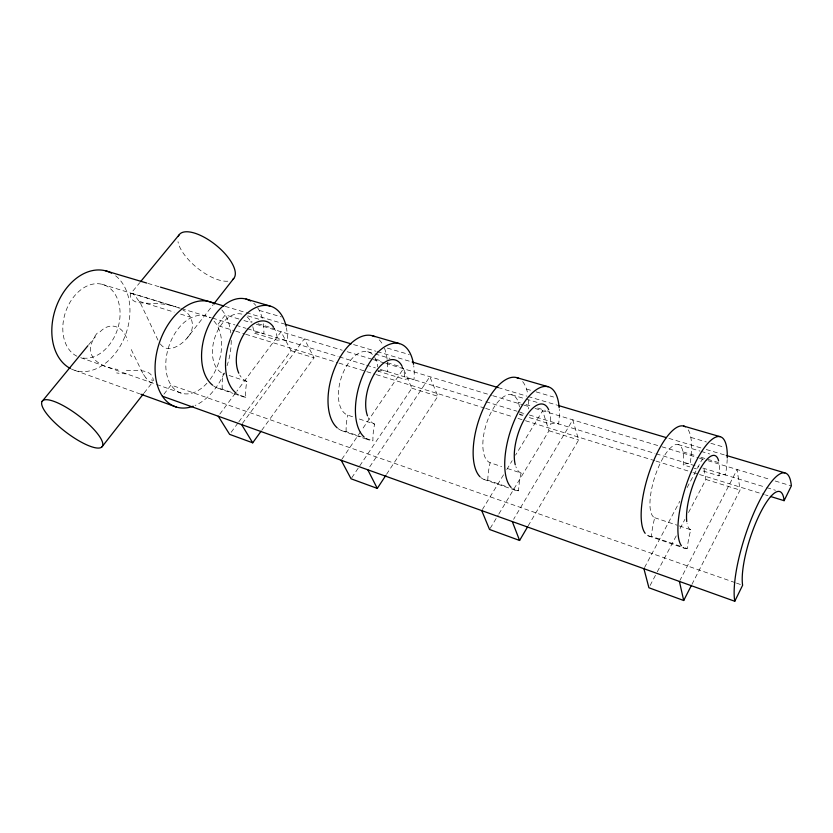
<?xml version="1.0" encoding="UTF-8"?>
<svg xmlns="http://www.w3.org/2000/svg" width="833" height="833" viewBox="0 0 833 833"><rect width="100%" height="100%" fill="white"/><g stroke="black" fill="none" stroke-linecap="round" stroke-linejoin="round"><path stroke-width="0.62" stroke-dasharray="4.17 3.12" d="M691.931 584.391L740.068 490.064L737.132 469.51L680.009 580.268M650.104 585.484L656.706 572.948M657.31 571.802L677.114 534.182M680.113 528.486L684.913 519.365M688.516 512.524L705.915 479.464L703.895 467.948M644.534 567.565L679.811 501.279M687.121 487.565L702.323 458.993L702.771 461.555M528.122 525.946L578.654 439.959L572.781 419.863L513.607 519.313M490.21 528.351L498.217 515.044M498.884 513.93L548.978 430.755L542.616 410.752L515.554 455.13M482.401 509.494L504.048 473.987M506.756 469.552L512.17 460.68M386.554 474.3L437.877 396.269L429.828 376.683L368.498 468.698M351.786 477.726L359.023 466.938M359.752 465.855L411.856 388.188L403.443 368.717L361.46 430.453M341.915 459.191L360.731 431.515M261.791 430.224L314.02 357.826L304.357 338.781L242.351 423.528M231.157 432.275L238.071 422.862M238.832 421.821L291.019 350.683L281.075 331.753L236.864 391.187M187.883 337.094C195.474 328.952 193.308 314.853 182.989 310.074M219.797 414.126L236.083 392.228M163.945 394.165L171.015 385.023L735.258 582.673M144.151 392.947L152.887 381.785C150.388 384.211 147.462 379.598 145.942 377.943M160.321 343.956C167.516 354.046 181.021 345.445 186.936 338.26L213.102 304.836M88.735 344.706L95.274 336.74C91.182 341.79 88.871 349.069 91.786 355.243A27.02 18.857 -1.9 0 0 95.243 360.127C101.282 365.989 109.789 368.248 117.89 369.467M179.043 308.064C166.527 302.598 152.699 303.93 139.455 302.723C135.071 302.702 128.553 298.62 130.708 293.664L139.705 282.731M186.936 338.26L187.415 337.677M130.708 293.664L132.343 293.539L134.696 295.278L140.517 303.337L158.208 340.624M100.095 331.805C110.851 320.559 124.304 327.025 127.491 340.957M126.397 370.269C135.133 371.445 151.2 367.551 153.262 379.692M259.219 310.407L281.419 316.936M387.345 348.1L409.274 354.556M526.529 389.053L532.266 390.75M536.108 391.874L553.57 397.018M690.838 437.398L706.415 441.99M710.903 443.302L724.481 447.3M147.972 283.418L159.186 286.76M225.191 306.398L245.141 312.323M246.381 312.698L283.772 323.818M353.577 344.581L376.006 351.255M377.255 351.63L410.908 361.637M498.155 387.595L526.82 396.123M528.07 396.498L556.736 405.025M668.909 438.387L701.324 448.029M706.301 449.518L726.251 455.453M247.828 315.894L260.948 319.82M367.634 351.713L373.819 353.567M375.058 353.931L389.906 358.367M511.608 394.759L524.863 398.715M526.071 399.08L539.326 403.037M678.041 444.51L699.907 451.049M701.126 451.413L709.622 453.954M250.743 321.538L252.212 321.986M258.095 323.756L274.453 328.691M375.621 359.19L382.305 361.21M387.345 362.73L402.62 367.332M518.334 402.224L520.25 402.797M526.008 404.536L529.861 405.702M537.618 408.035L545.428 410.388M547.396 410.981L549.353 411.575A36.173 15.233 -72.3 0 1 550.603 424.132A48.272 19.721 -71.8 0 1 558.631 424.018A54.28 22.866 -72.3 0 0 559.266 409.347M682.998 451.871L696.367 455.901M700.865 457.255L705.374 458.619M707.634 459.295L719.014 462.731A39.036 11.912 -72.2 0 1 718.921 475.83A51.969 15.348 -71.9 0 1 725.397 475.039A58.581 17.878 -72.2 0 0 727.199 459.577M238.956 319.029L225.274 314.895L217.132 325.411L234.542 330.795M243.934 320.528L251.399 322.788M256.377 324.287L342.217 350.214M347.194 351.724L372.08 359.242M373.319 359.617L384.523 363.001M385.762 363.375L491.512 395.321M492.761 395.696L522.614 404.713M523.863 405.088L530.08 406.962M535.057 408.472L660.715 446.426M661.964 446.8L698.044 457.702M699.283 458.077L706.748 460.337M707.998 460.711L770.202 479.496M775.179 481.005L791.35 485.889M131.937 293.403L173.837 306.221M102.022 284.272L180.251 308.21M181.49 308.585L211.301 317.706M212.54 318.081L234.906 324.922M236.156 325.307L246.089 328.348M247.339 328.723L338.042 356.472M339.291 356.857L365.385 364.844M366.624 365.218L375.329 367.884M380.296 369.404L484.681 401.329M485.92 401.714L516.991 411.21M518.23 411.596L524.446 413.491M529.413 415.011L654.915 453.412M656.165 453.787L698.772 466.897M702.833 468.052L765.517 487.243M766.756 487.617L775.45 490.283M252.774 326.63A31.154 19.451 -72.6 0 1 253.857 333.002L277.441 340.239A42.254 25.042 -71.7 0 1 287.323 341.02A47.335 28.801 -72.5 0 0 286.406 327.723M378.005 370.237A33.247 17.941 -72.4 0 1 378.036 371.133L404.869 379.379A45.065 22.835 -71.8 0 1 413.98 379.765A50.574 26.364 -72.4 0 0 413.741 365.812M519.834 413.73A35.652 15.765 -72.4 0 1 519.802 414.678L523.613 415.844M529.34 417.604L550.603 424.132M680.394 546.24L651.385 536.296A51.188 16.348 -71.9 0 1 654.717 517.72A38.433 12.672 -72.3 0 1 662.006 459.826A38.433 12.672 -72.3 0 1 683.206 464.856L689.818 466.886M694.243 468.25L696.461 468.927M703.156 470.989L718.921 475.83M139.309 301.348L174.139 312.125M180.626 314.124L190.434 317.154M235.781 331.17L244.486 333.866M245.735 334.252L337.74 362.688M338.979 363.073L375.037 374.225M376.287 374.611L484.452 408.045M485.701 408.43L513.055 416.885M518.022 418.416L524.238 420.342M525.488 420.727L654.79 460.701M656.04 461.086L692.088 472.228M693.337 472.613L698.314 474.154M699.553 474.539L764.205 494.521M765.454 494.906L767.932 495.677M291.019 350.683L314.02 357.826M411.856 388.188L437.877 396.269M548.978 430.755L578.654 439.959M705.915 479.464L740.068 490.064M241.862 314.114A31.154 19.451 -72.6 0 0 214.612 338.229A31.154 19.451 -72.6 0 0 223.244 373.528L224.702 374.017M229.096 375.485L246.86 381.42A42.254 25.042 -71.7 0 0 245.808 397.258L238.405 394.717M372.372 354.4A33.247 17.941 -72.4 0 0 342.779 373.59A33.247 17.941 -72.4 0 0 347.684 415.115L354.348 417.343M359.377 419.02L374.611 424.112A45.065 22.835 -71.8 0 0 372.924 440.834A50.574 26.364 -72.4 0 1 365.906 438.439M519.428 406.921A35.652 15.765 -72.4 0 0 491.418 411.773A35.652 15.765 -72.4 0 0 490.106 462.711L501.622 466.553M507.422 468.5L521.094 473.061A48.272 19.721 -71.8 0 0 518.595 490.772L512.743 488.763M654.717 517.72L677.114 525.196M679.384 525.956L690.765 529.757A51.969 15.348 -71.9 0 0 687.194 548.572L682.654 547.021M213.55 385.898A46.742 29.197 -72.6 0 0 222.307 389.198L232.511 392.697M338.083 428.558A49.897 26.927 -72.4 0 0 346.132 431.65L361.116 436.784M366.156 438.512L372.924 440.834M480.714 477.434A53.499 23.668 -72.4 0 0 487.784 480.204L506.933 486.774M217.684 388.095L233.001 393.353M234.177 393.759L241.247 396.185M341.863 430.703L368.727 439.918M483.994 479.464L514.929 490.075M648.293 535.838L684.278 548.176M736.487 583.11L742.62 585.255M80.707 357.68L155.386 384.034M156.614 384.461L181.094 393.103M74.897 370.393L139.621 393.79M142.62 372.997L130.864 348.756M115.652 275.827A52.115 37.35 -71.6 0 1 123.034 340.759A52.115 37.35 -71.6 0 1 71.399 369.019M76.938 356.222A38.214 27.374 -71.6 0 1 75.668 294.57A38.214 27.374 -71.6 0 1 119.848 308.96A38.214 27.374 -71.6 0 1 82.186 357.93M221.859 309.938A55.228 35.725 -71.7 0 1 230.814 332.95M231.241 340.395A55.228 35.725 -71.7 0 1 227.045 365.739M224.285 372.945A55.228 35.725 -71.7 0 1 195.089 405.463M206.928 383.253A40.494 26.187 -71.7 0 1 171.4 385.596A40.494 26.187 -71.7 0 1 173.733 335.397A40.494 26.187 -71.7 0 1 209.968 317.821M214.019 321.153A40.494 26.187 -71.7 0 1 209.739 379.879M94.764 336.449A49.855 38.287 24.7 0 1 99.158 331.086M126.324 373.861A50.709 28.999 2.8 0 1 116.62 372.934M153.803 380.285A50.344 10.256 45.5 0 1 151.304 379.921M145.931 377.901A27.031 5.331 66.5 0 1 142.62 372.955M130.542 354.723A49.23 0.927 66.6 0 1 131.406 356.722M227.805 281.19A34.965 14.734 38.8 0 1 197.817 268.382A34.965 14.734 38.8 0 1 178.002 241.716M687.194 548.572A58.581 17.878 -72.2 0 1 681.894 546.375M688.235 429.87A57.664 19.024 -72.3 0 1 690.036 464.22A51.188 16.348 -71.9 0 0 683.206 464.856M651.385 536.296A57.664 19.024 -72.3 0 1 645.731 533.984M690.765 529.757A39.036 11.912 -72.2 0 1 687.079 523.603M518.595 490.772A54.28 22.866 -72.3 0 1 511.774 488.076M522.655 381.629A53.499 23.668 -72.4 0 1 527.789 394.113M528.528 400.142A53.499 23.668 -72.4 0 1 528.57 408.909M521.094 473.061A36.173 15.233 -72.3 0 1 515.877 466.751M487.784 480.204A47.596 20.429 -71.8 0 1 490.106 462.711M519.802 414.678A47.596 20.429 -71.8 0 1 524.728 413.824M379.213 339.843A49.897 26.927 -72.4 0 1 382.67 344.446M384.482 348.256A49.897 26.927 -72.4 0 1 387.137 359.377M387.418 362.678A49.897 26.927 -72.4 0 1 387.324 371.612A44.472 23.334 -71.8 0 0 378.036 371.133M346.132 431.65A44.472 23.334 -71.8 0 1 347.684 415.115M401.745 365.552A33.705 17.566 -72.4 0 1 404.869 379.379M374.611 424.112A33.705 17.566 -72.4 0 1 368.301 417.76M374.704 357.43A33.247 17.941 -72.4 0 1 377.703 366.822M245.808 397.258A47.335 28.801 -72.5 0 1 237.176 393.988M253.742 303.295A46.742 29.197 -72.6 0 1 255.835 305.419M257.657 307.814A46.742 29.197 -72.6 0 1 262.499 319.206M263.353 323.735A46.742 29.197 -72.6 0 1 263.863 333.835A41.733 25.396 -71.7 0 0 253.857 333.002M222.307 389.198A41.733 25.396 -71.7 0 1 223.244 373.528M273.422 326.963A31.55 19.19 -72.5 0 1 277.441 340.239M246.86 381.42A31.55 19.19 -72.5 0 1 239.769 375.079M247.047 316.852A31.154 19.451 -72.6 0 1 251.327 322.683"/><path stroke-width="1.25" d="M734.768 601.259L742.62 585.255A53.187 13.724 -71.9 0 1 759.738 514.117A53.187 13.724 -71.9 0 1 784.103 500.675L791.35 485.889A72.565 18.732 -71.9 0 0 758.051 503.809A72.565 18.732 -71.9 0 0 734.768 601.259L162.373 396.196M643.919 568.71L648.907 587.765L683.706 600.499L691.338 585.547M481.724 510.608L489.533 529.465L519.594 540.461L527.466 527.06M341.186 460.253L351.068 478.798L377.287 488.398L385.846 475.383M218.246 416.208L229.627 434.368L252.701 442.812L261.031 431.275M102.074 446.748A37.6 10.381 37.2 0 0 63.183 405.619A37.6 10.381 37.2 0 0 51.448 419.291A37.6 10.381 37.2 0 0 102.074 446.748L143.359 393.967M213.894 303.826L233.719 278.503M42.087 401.454L87.913 345.705M140.527 281.741L178.96 235.052M246.016 299.057L269.954 306.003M372.174 335.678L399.476 343.602M516.595 377.588L548.02 386.71M683.549 426.048L720.118 436.669M105.645 270.829L146.733 283.053M160.425 287.125L223.952 306.023M285.021 324.193L351.078 343.842M412.158 362.011L498.155 387.595M557.985 405.39L666.421 437.648M726.251 455.453L784.832 472.873M770.421 496.447L784.103 500.675M140.85 394.228L176.263 407.035M241.591 424.57L252.701 442.812M367.769 469.781L377.287 488.398M512.285 521.552L519.594 540.461M679.405 581.424L683.706 600.499M70.295 368.467A52.115 37.35 -71.6 0 1 57.685 303.118A52.115 37.35 -71.6 0 1 111.497 273.12M193.162 406.233A55.228 35.725 -71.7 0 1 156.739 352.494A55.228 35.725 -71.7 0 1 214.581 303.816M178.262 236.447A34.965 14.734 38.8 0 1 215.31 244.631A34.965 14.734 38.8 0 1 232.605 279.555M681.384 545.719A58.581 17.878 -72.2 0 1 696.607 460.285A58.581 17.878 -72.2 0 1 727.261 457.89M645.179 533.318A57.664 19.024 -72.3 0 1 651.146 466.969A57.664 19.024 -72.3 0 1 685.34 426.808M686.756 521.562A39.036 11.912 -72.2 0 1 699.064 470.999A39.036 11.912 -72.2 0 1 718.629 460.868M511.077 487.399A54.28 22.866 -72.3 0 1 521.239 407.004A54.28 22.866 -72.3 0 1 559.172 407.733M479.985 476.757A53.499 23.668 -72.4 0 1 481.099 413.824A53.499 23.668 -72.4 0 1 518.844 378.463M515.263 464.762A36.173 15.233 -72.3 0 1 525.363 417.531A36.173 15.233 -72.3 0 1 548.687 409.753M364.208 437.106A50.574 26.364 -72.4 0 1 370.539 361.22A50.574 26.364 -72.4 0 1 413.512 364.271M337.219 427.86A49.897 26.927 -72.4 0 1 334.72 368.092A49.897 26.927 -72.4 0 1 374.746 336.626M367.478 415.823A33.705 17.566 -72.4 0 1 375.85 371.518A33.705 17.566 -72.4 0 1 401.745 365.552M236.249 393.28A47.335 28.801 -72.5 0 1 239.633 321.465A47.335 28.801 -72.5 0 1 286.094 326.244M212.613 385.19A46.742 29.197 -72.6 0 1 208 326.89A46.742 29.197 -72.6 0 1 250.556 300.973M238.8 373.205A31.55 19.19 -72.5 0 1 245.797 331.482A31.55 19.19 -72.5 0 1 273.422 326.963"/></g></svg>
